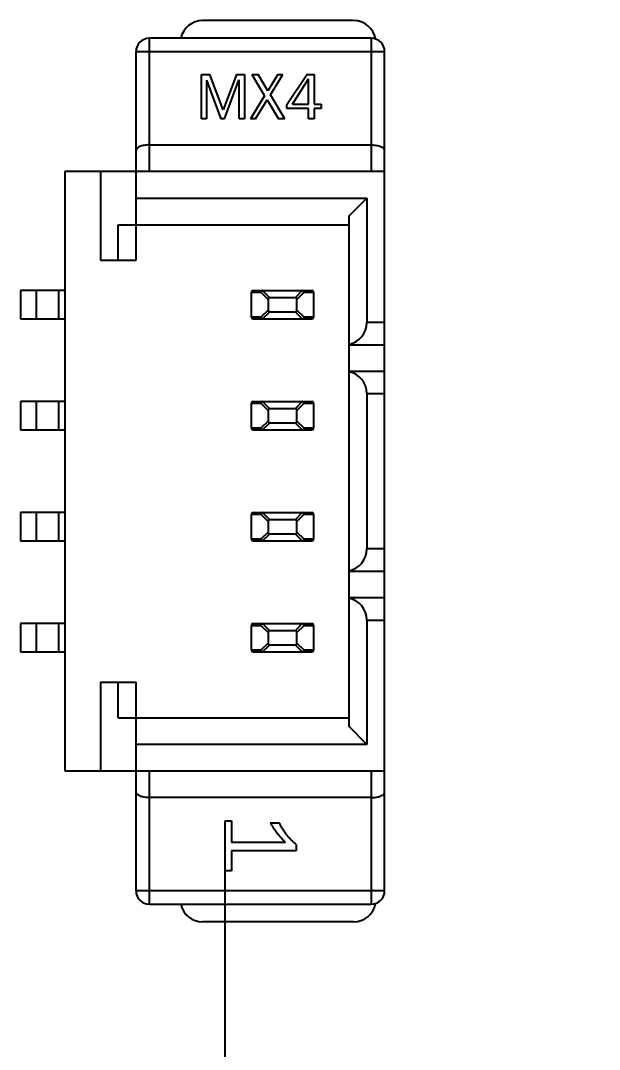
# Model space of a CAD drawing. Header units: millimetres. Extents: x 563 to 681, y 173 to 284.
# Drawn here: x 657.96 to 664.48, y 248.34 to 259.92 of the extents above; entities that cross this region are included whole.
import ezdxf

# ---------------------------------------------------------------- set-up
doc = ezdxf.new("R2010")
doc.units = ezdxf.units.MM
doc.header["$LTSCALE"] = 30.734
doc.header["$PDMODE"] = 3
doc.header["$PDSIZE"] = 0.3125
doc.layers.get('0').update_dxf_attribs({"linetype": 'CONTINUOUS'})
doc.layers.get('Defpoints').update_dxf_attribs({"linetype": 'CONTINUOUS'})
doc.layers.add('dim', color=6, linetype='CONTINUOUS', lineweight=9)
doc.styles.add('Verdana', font='verdana.ttf', dxfattribs={"height": 2.5})
doc.dimstyles.new('aaaaaaaa 3.0', dxfattribs={"dimtxt": 2.5, "dimasz": 1.5, "dimexe": 1.25, "dimexo": 0.625, "dimtad": 1, "dimdec": 1, "dimzin": 9, "dimdsep": 46, "dimtxsty": 'Verdana', "dimcen": 0, "dimazin": 0, "dimtfac": 1, "dimtofl": 0, "dimtmove": 0, "dimatfit": 3, "dimfxl": 1, "dimlwd": 25, "dimlwe": 25, "dimarcsym": 0})

# ---------------------------------------------------------------- blocks, each defined once
blk = doc.blocks.new('*D27')
at = {"layer": 'Defpoints', "color": 0}
for p in [(660.256, 251.473), (681.455, 245.334), (681.455, 238.003)]:
    blk.add_point(p, dxfattribs=at)
at = {"layer": 'dim', "color": 0, "lineweight": 25}
for p, q in [((660.256, 250.848), (660.256, 236.753)), ((681.455, 244.709), (681.455, 236.753)), ((661.756, 238.003), (679.955, 238.003))]:
    blk.add_line(p, q, dxfattribs=at)
at = {"layer": 'dim', "color": 0}
for points in [[(661.756, 238.253), (661.756, 237.753), (660.256, 238.003)], [(679.955, 237.753), (679.955, 238.253), (681.455, 238.003)]]:
    blk.add_solid(points, dxfattribs=at)
at = {"layer": 'dim', "color": 0, "insert": (670.856, 239.904), "char_height": 2.5, "attachment_point": 5, "style": 'Verdana'}
blk.add_mtext('21.2', dxfattribs=at)

msp = doc.modelspace()

# ---------------------------------------------------------------- linework, layer by layer
at = {"linetype": 'Continuous'}
for p, q in [((661.706, 259.923), (660.006, 259.923)), ((661.906, 259.723), (659.406, 259.723)), ((659.406, 258.223), (659.406, 259.723)), ((661.906, 259.723), (661.906, 258.223)), ((659.256, 259.573), (662.056, 259.573)), ((659.256, 257.223), (659.256, 259.573)), ((662.056, 250.123), (662.056, 259.573)), ((659.995, 259.317), (660.088, 259.317)), ((659.995, 258.817), (659.995, 259.317)), ((660.239, 258.916), (660.088, 259.317)), ((660.387, 259.317), (660.239, 258.916)), ((660.387, 259.317), (660.478, 259.317)), ((660.478, 259.317), (660.478, 258.817)), ((660.562, 259.317), (660.631, 259.317)), ((660.562, 259.317), (660.704, 259.076)), ((660.742, 259.132), (660.631, 259.317)), ((660.853, 259.317), (660.742, 259.132)), ((660.771, 259.088), (660.911, 259.317)), ((660.853, 259.317), (660.911, 259.317)), ((661.183, 259.317), (660.954, 258.975)), ((661.019, 258.981), (661.2, 259.268)), ((661.183, 259.317), (661.261, 259.317)), ((661.2, 258.981), (661.2, 259.268)), ((661.261, 259.317), (661.261, 258.981)), ((660.05, 259.253), (660.048, 259.253)), ((660.048, 259.253), (660.048, 258.817)), ((660.05, 259.253), (660.212, 258.817)), ((660.254, 258.817), (660.413, 259.253)), ((660.416, 259.253), (660.413, 259.253)), ((660.416, 258.817), (660.416, 259.253)), ((660.704, 259.076), (660.544, 258.817)), ((660.931, 258.817), (660.771, 259.088)), ((660.602, 258.817), (660.733, 259.03)), ((660.733, 259.03), (660.86, 258.817)), ((660.954, 258.934), (660.954, 258.975)), ((661.2, 258.934), (660.954, 258.934)), ((661.019, 258.981), (661.2, 258.981)), ((661.2, 258.817), (661.2, 258.934)), ((661.261, 258.981), (661.343, 258.981)), ((661.343, 258.934), (661.261, 258.934)), ((661.261, 258.934), (661.261, 258.817)), ((661.343, 258.981), (661.343, 258.934)), ((660.048, 258.817), (659.995, 258.817)), ((660.254, 258.817), (660.212, 258.817)), ((660.478, 258.817), (660.416, 258.817)), ((660.602, 258.817), (660.544, 258.817)), ((660.931, 258.817), (660.86, 258.817)), ((661.261, 258.817), (661.2, 258.817)), ((659.406, 258.523), (661.906, 258.523)), ((662.056, 258.223), (658.456, 258.223)), ((658.456, 258.223), (658.456, 251.473)), ((658.856, 258.223), (658.856, 257.223)), ((659.256, 257.923), (661.856, 257.923)), ((661.656, 257.723), (661.856, 257.923)), ((661.856, 257.923), (661.856, 256.523)), ((661.656, 251.973), (661.656, 257.723)), ((659.056, 257.623), (661.656, 257.623)), ((659.056, 257.223), (659.056, 257.623)), ((658.856, 257.223), (659.256, 257.223)), ((658.456, 256.883), (657.956, 256.883)), ((657.956, 256.883), (657.956, 256.563)), ((658.136, 256.563), (658.136, 256.883)), ((658.388, 256.563), (658.388, 256.883)), ((660.556, 256.863), (660.663, 256.863)), ((660.556, 256.583), (660.556, 256.863)), ((660.576, 256.883), (661.236, 256.883)), ((660.663, 256.863), (660.743, 256.783)), ((660.762, 256.802), (660.682, 256.882)), ((661.129, 256.882), (661.049, 256.802)), ((661.068, 256.783), (661.148, 256.863)), ((661.148, 256.863), (661.256, 256.863)), ((661.256, 256.863), (661.256, 256.583)), ((660.743, 256.783), (660.743, 256.662)), ((661.049, 256.802), (660.762, 256.802)), ((661.068, 256.662), (661.068, 256.783)), ((660.743, 256.662), (660.663, 256.583)), ((660.682, 256.563), (660.762, 256.643)), ((660.762, 256.643), (661.049, 256.643)), ((661.049, 256.643), (661.129, 256.563)), ((661.148, 256.583), (661.068, 256.662)), ((657.956, 256.563), (658.456, 256.563)), ((660.663, 256.583), (660.556, 256.583)), ((660.576, 256.563), (661.236, 256.563)), ((661.256, 256.583), (661.148, 256.583)), ((662.056, 256.523), (661.856, 256.523)), ((661.656, 256.273), (662.056, 256.273)), ((662.056, 255.973), (661.656, 255.973)), ((661.856, 255.723), (662.056, 255.723)), ((661.856, 255.723), (661.856, 253.973)), ((658.456, 255.633), (657.956, 255.633)), ((657.956, 255.633), (657.956, 255.313)), ((658.136, 255.313), (658.136, 255.633)), ((658.388, 255.313), (658.388, 255.633)), ((660.556, 255.613), (660.663, 255.613)), ((660.556, 255.333), (660.556, 255.613)), ((660.576, 255.633), (661.236, 255.633)), ((660.663, 255.613), (660.743, 255.533)), ((660.762, 255.552), (660.682, 255.632)), ((661.129, 255.632), (661.049, 255.552)), ((661.068, 255.533), (661.148, 255.613)), ((661.148, 255.613), (661.256, 255.613)), ((661.256, 255.613), (661.256, 255.333)), ((660.743, 255.533), (660.743, 255.412)), ((661.049, 255.552), (660.762, 255.552)), ((661.068, 255.412), (661.068, 255.533)), ((660.663, 255.333), (660.556, 255.333)), ((660.743, 255.412), (660.663, 255.333)), ((660.682, 255.313), (660.762, 255.393)), ((660.762, 255.393), (661.049, 255.393)), ((661.049, 255.393), (661.129, 255.313)), ((661.148, 255.333), (661.068, 255.412)), ((661.256, 255.333), (661.148, 255.333)), ((657.956, 255.313), (658.456, 255.313)), ((660.576, 255.313), (661.236, 255.313)), ((658.456, 254.383), (657.956, 254.383)), ((657.956, 254.383), (657.956, 254.063)), ((658.136, 254.063), (658.136, 254.383)), ((658.388, 254.063), (658.388, 254.383)), ((660.556, 254.363), (660.663, 254.363)), ((660.556, 254.083), (660.556, 254.363)), ((660.576, 254.383), (661.236, 254.383)), ((660.663, 254.363), (660.743, 254.283)), ((660.762, 254.302), (660.682, 254.382)), ((660.743, 254.283), (660.743, 254.162)), ((661.049, 254.302), (660.762, 254.302)), ((661.129, 254.382), (661.049, 254.302)), ((661.068, 254.283), (661.148, 254.363)), ((661.068, 254.162), (661.068, 254.283)), ((661.148, 254.363), (661.256, 254.363)), ((661.256, 254.363), (661.256, 254.083)), ((657.956, 254.063), (658.456, 254.063)), ((660.663, 254.083), (660.556, 254.083)), ((660.576, 254.063), (661.236, 254.063)), ((660.743, 254.162), (660.663, 254.083)), ((660.682, 254.063), (660.762, 254.143)), ((660.762, 254.143), (661.049, 254.143)), ((661.049, 254.143), (661.129, 254.063)), ((661.148, 254.083), (661.068, 254.162)), ((661.256, 254.083), (661.148, 254.083)), ((662.056, 253.973), (661.856, 253.973)), ((661.656, 253.723), (662.056, 253.723)), ((662.056, 253.423), (661.656, 253.423)), ((658.456, 253.133), (657.956, 253.133)), ((657.956, 253.133), (657.956, 252.813)), ((658.136, 252.813), (658.136, 253.133)), ((658.388, 252.813), (658.388, 253.133)), ((660.576, 253.133), (661.236, 253.133)), ((660.762, 253.052), (660.682, 253.132)), ((661.129, 253.132), (661.049, 253.052)), ((661.856, 253.173), (662.056, 253.173)), ((661.856, 253.173), (661.856, 251.773)), ((660.556, 253.113), (660.663, 253.113)), ((660.556, 252.833), (660.556, 253.113)), ((660.663, 253.113), (660.743, 253.033)), ((660.743, 253.033), (660.743, 252.912)), ((661.049, 253.052), (660.762, 253.052)), ((661.068, 253.033), (661.148, 253.113)), ((661.068, 252.912), (661.068, 253.033)), ((661.148, 253.113), (661.256, 253.113)), ((661.256, 253.113), (661.256, 252.833)), ((660.743, 252.912), (660.663, 252.833)), ((660.682, 252.813), (660.762, 252.893)), ((660.762, 252.893), (661.049, 252.893)), ((661.049, 252.893), (661.129, 252.813)), ((661.148, 252.833), (661.068, 252.912)), ((657.956, 252.813), (658.456, 252.813)), ((660.663, 252.833), (660.556, 252.833)), ((660.576, 252.813), (661.236, 252.813)), ((661.256, 252.833), (661.148, 252.833)), ((658.856, 252.473), (659.256, 252.473)), ((658.856, 252.473), (658.856, 251.473)), ((659.056, 252.073), (659.056, 252.473)), ((659.256, 250.123), (659.256, 252.473)), ((659.056, 252.073), (661.656, 252.073)), ((661.856, 251.773), (661.656, 251.973)), ((661.856, 251.773), (659.256, 251.773)), ((658.456, 251.473), (662.056, 251.473)), ((659.406, 249.973), (659.406, 251.473)), ((661.906, 251.473), (661.906, 249.973)), ((661.906, 251.173), (659.406, 251.173)), ((660.259, 250.91), (660.333, 250.91)), ((660.259, 250.35), (660.259, 250.91)), ((660.333, 250.91), (660.333, 250.67)), ((660.767, 250.891), (660.868, 250.891)), ((660.333, 250.67), (660.938, 250.67)), ((661.059, 250.647), (661.059, 250.574)), ((661.059, 250.574), (660.333, 250.574)), ((660.333, 250.574), (660.333, 250.35)), ((660.333, 250.35), (660.259, 250.35)), ((662.056, 250.123), (659.256, 250.123)), ((659.406, 249.973), (661.906, 249.973)), ((661.706, 249.773), (660.006, 249.773))]:
    msp.add_line(p, q, dxfattribs=at)
for centre, radius, start, end in [((660.006, 259.673), 0.25, 90, 168.3667), ((661.706, 259.673), 0.25, 10.0208, 90), ((659.406, 259.573), 0.15, 90, 180), ((661.906, 259.573), 0.15, 0, 90), ((660.576, 256.863), 0.02, 90, 180), ((661.236, 256.863), 0.02, 0, 90), ((660.576, 256.583), 0.02, 180, 270), ((661.236, 256.583), 0.02, 270, 0), ((660.576, 255.613), 0.02, 90, 180), ((661.236, 255.613), 0.02, 0, 90), ((660.576, 255.333), 0.02, 180, 270), ((661.236, 255.333), 0.02, 270, 0), ((660.576, 254.363), 0.02, 90, 180), ((661.236, 254.363), 0.02, 0, 90), ((660.576, 254.083), 0.02, 180, 270), ((661.236, 254.083), 0.02, 270, 0), ((660.576, 253.113), 0.02, 90, 180), ((661.236, 253.113), 0.02, 0, 90), ((660.576, 252.833), 0.02, 180, 270), ((661.236, 252.833), 0.02, 270, 0), ((659.406, 250.123), 0.15, 180, 270), ((661.906, 250.123), 0.15, 270, 0), ((660.006, 250.023), 0.25, 191.6334, 270), ((661.706, 250.023), 0.25, 270, 349.9793)]:
    msp.add_arc(centre, radius, start, end, dxfattribs=at)
for centre, major_axis, ratio, start_param, end_param in [((660.703, 256.863), (0.028, -0.0168), 0.38768, 2.566909, 2.633947), ((661.108, 256.863), (0.028, 0.0168), 0.38768, 0.507646, 0.574684), ((660.764, 256.781), (0.0151, -0.0151), 0.935113, 2.389713, 3.893472), ((661.047, 256.781), (0.0151, 0.0151), 0.935113, -0.751879, 0.751879), ((660.764, 256.664), (0.0151, 0.0151), 0.935113, -3.893472, -2.389713), ((661.047, 256.664), (0.0151, -0.0151), 0.935113, -0.751879, 0.751879), ((660.703, 256.583), (0.028, 0.0168), 0.38768, -2.633947, -2.566909), ((661.108, 256.583), (0.028, -0.0168), 0.38768, -0.574684, -0.507646), ((661.606, 256.523), (0.25, 0), 1, -1.369438, 0), ((661.606, 255.723), (0.25, 0), 1, 0, 1.369438), ((660.703, 255.613), (0.028, -0.0168), 0.38768, 2.566909, 2.633947), ((661.108, 255.613), (0.028, 0.0168), 0.38768, 0.507646, 0.574684), ((660.764, 255.531), (0.0151, -0.0151), 0.935113, 2.389713, 3.893472), ((661.047, 255.531), (0.0151, 0.0151), 0.935113, -0.751879, 0.751879), ((660.764, 255.414), (0.0151, 0.0151), 0.935113, -3.893472, -2.389713), ((661.047, 255.414), (0.0151, -0.0151), 0.935113, -0.751879, 0.751879), ((660.703, 255.333), (0.028, 0.0168), 0.38768, -2.633947, -2.566909), ((661.108, 255.333), (0.028, -0.0168), 0.38768, -0.574684, -0.507646), ((660.703, 254.363), (0.028, -0.0168), 0.38768, 2.566909, 2.633947), ((660.764, 254.281), (0.0151, -0.0151), 0.935113, 2.389713, 3.893472), ((661.047, 254.281), (0.0151, 0.0151), 0.935113, -0.751879, 0.751879), ((661.108, 254.363), (0.028, 0.0168), 0.38768, 0.507646, 0.574684), ((660.703, 254.083), (0.028, 0.0168), 0.38768, -2.633947, -2.566909), ((660.764, 254.164), (0.0151, 0.0151), 0.935113, -3.893472, -2.389713), ((661.047, 254.164), (0.0151, -0.0151), 0.935113, -0.751879, 0.751879), ((661.108, 254.083), (0.028, -0.0168), 0.38768, -0.574684, -0.507646), ((661.606, 253.973), (0.25, 0), 1, -1.369438, 0), ((661.606, 253.173), (0.25, 0), 1, 0, 1.369438), ((660.703, 253.113), (0.028, -0.0168), 0.38768, 2.566909, 2.633947), ((661.108, 253.113), (0.028, 0.0168), 0.38768, 0.507646, 0.574684), ((660.764, 253.031), (0.0151, -0.0151), 0.935113, 2.389713, 3.893472), ((661.047, 253.031), (0.0151, 0.0151), 0.935113, -0.751879, 0.751879), ((660.764, 252.914), (0.0151, 0.0151), 0.935113, -3.893472, -2.389713), ((661.047, 252.914), (0.0151, -0.0151), 0.935113, -0.751879, 0.751879), ((660.703, 252.833), (0.028, 0.0168), 0.38768, -2.633947, -2.566909), ((661.108, 252.833), (0.028, -0.0168), 0.38768, -0.574684, -0.507646)]:
    msp.add_ellipse(centre, major_axis=major_axis, ratio=ratio, start_param=start_param, end_param=end_param, dxfattribs=at)
for points, knots in [([(659.406, 258.523), (659.395, 258.523), (659.376, 258.522), (659.347, 258.518), (659.321, 258.512), (659.287, 258.501), (659.256, 258.48), (659.256, 258.46)], [0, 0, 0, 0, 0.178624, 0.350136, 0.508032, 0.647937, 1, 1, 1, 1]), ([(661.906, 258.523), (661.916, 258.523), (661.936, 258.522), (661.964, 258.518), (661.991, 258.512), (662.024, 258.501), (662.056, 258.48), (662.056, 258.46)], [0, 0, 0, 0, 0.178633, 0.350154, 0.508044, 0.647948, 1, 1, 1, 1]), ([(660.663, 256.863), (660.664, 256.866), (660.666, 256.874), (660.672, 256.879), (660.675, 256.881)], [0, 0, 0, 0, 0.501454, 1, 1, 1, 1]), ([(661.136, 256.881), (661.139, 256.879), (661.145, 256.874), (661.148, 256.866), (661.148, 256.863)], [0, 0, 0, 0, 0.498585, 1, 1, 1, 1]), ([(660.663, 256.583), (660.664, 256.579), (660.666, 256.571), (660.672, 256.566), (660.675, 256.564)], [0, 0, 0, 0, 0.501482, 1, 1, 1, 1]), ([(661.136, 256.564), (661.139, 256.566), (661.145, 256.571), (661.148, 256.579), (661.148, 256.583)], [0, 0, 0, 0, 0.498558, 1, 1, 1, 1]), ([(660.663, 255.613), (660.664, 255.616), (660.666, 255.624), (660.672, 255.629), (660.675, 255.631)], [0, 0, 0, 0, 0.501454, 1, 1, 1, 1]), ([(661.136, 255.631), (661.139, 255.629), (661.145, 255.624), (661.148, 255.616), (661.148, 255.613)], [0, 0, 0, 0, 0.498585, 1, 1, 1, 1]), ([(660.663, 255.333), (660.664, 255.329), (660.666, 255.321), (660.672, 255.316), (660.675, 255.314)], [0, 0, 0, 0, 0.501482, 1, 1, 1, 1]), ([(661.136, 255.314), (661.139, 255.316), (661.145, 255.321), (661.148, 255.329), (661.148, 255.333)], [0, 0, 0, 0, 0.498558, 1, 1, 1, 1]), ([(660.663, 254.363), (660.664, 254.366), (660.666, 254.374), (660.672, 254.379), (660.675, 254.381)], [0, 0, 0, 0, 0.501454, 1, 1, 1, 1]), ([(661.136, 254.381), (661.139, 254.379), (661.145, 254.374), (661.148, 254.366), (661.148, 254.363)], [0, 0, 0, 0, 0.498585, 1, 1, 1, 1]), ([(660.663, 254.083), (660.664, 254.079), (660.666, 254.071), (660.672, 254.066), (660.675, 254.064)], [0, 0, 0, 0, 0.501482, 1, 1, 1, 1]), ([(661.136, 254.064), (661.139, 254.066), (661.145, 254.071), (661.148, 254.079), (661.148, 254.083)], [0, 0, 0, 0, 0.498558, 1, 1, 1, 1]), ([(660.663, 253.113), (660.664, 253.116), (660.666, 253.124), (660.672, 253.129), (660.675, 253.131)], [0, 0, 0, 0, 0.501454, 1, 1, 1, 1]), ([(661.136, 253.131), (661.139, 253.129), (661.145, 253.124), (661.148, 253.116), (661.148, 253.113)], [0, 0, 0, 0, 0.498585, 1, 1, 1, 1]), ([(660.663, 252.833), (660.664, 252.829), (660.666, 252.821), (660.672, 252.816), (660.675, 252.814)], [0, 0, 0, 0, 0.501482, 1, 1, 1, 1]), ([(661.136, 252.814), (661.139, 252.816), (661.145, 252.821), (661.148, 252.829), (661.148, 252.833)], [0, 0, 0, 0, 0.498558, 1, 1, 1, 1]), ([(659.406, 251.173), (659.395, 251.173), (659.376, 251.173), (659.347, 251.177), (659.321, 251.183), (659.287, 251.194), (659.256, 251.215), (659.256, 251.235)], [0, 0, 0, 0, 0.178633, 0.350154, 0.508044, 0.647948, 1, 1, 1, 1]), ([(661.906, 251.173), (661.916, 251.173), (661.936, 251.173), (661.964, 251.177), (661.991, 251.183), (662.024, 251.194), (662.056, 251.215), (662.056, 251.235)], [0, 0, 0, 0, 0.178624, 0.350136, 0.508032, 0.647937, 1, 1, 1, 1]), ([(660.767, 250.891), (660.773, 250.882), (660.783, 250.862), (660.801, 250.834), (660.82, 250.805), (660.841, 250.777), (660.863, 250.75), (660.887, 250.723), (660.912, 250.696), (660.929, 250.679), (660.938, 250.67)], [0, 0, 0, 0, 0.118225, 0.238448, 0.360269, 0.483736, 0.609089, 0.737008, 0.866827, 1, 1, 1, 1]), ([(661.059, 250.647), (661.05, 250.654), (661.031, 250.669), (661.005, 250.694), (660.98, 250.722), (660.955, 250.751), (660.932, 250.783), (660.91, 250.817), (660.888, 250.853), (660.874, 250.879), (660.868, 250.891)], [0, 0, 0, 0, 0.113219, 0.228702, 0.347671, 0.469721, 0.595709, 0.726033, 0.860403, 1, 1, 1, 1])]:
    msp.add_open_spline(points, degree=3, knots=knots, dxfattribs=at)
for points in [[(660.675, 256.881), (660.677, 256.882), (660.68, 256.882), (660.682, 256.882)], [(661.129, 256.882), (661.131, 256.882), (661.134, 256.882), (661.136, 256.881)], [(660.675, 256.564), (660.677, 256.563), (660.68, 256.563), (660.682, 256.563)], [(661.129, 256.563), (661.131, 256.563), (661.134, 256.563), (661.136, 256.564)], [(660.675, 255.631), (660.677, 255.632), (660.68, 255.632), (660.682, 255.632)], [(661.129, 255.632), (661.131, 255.632), (661.134, 255.632), (661.136, 255.631)], [(660.675, 255.314), (660.677, 255.313), (660.68, 255.313), (660.682, 255.313)], [(661.129, 255.313), (661.131, 255.313), (661.134, 255.313), (661.136, 255.314)], [(660.675, 254.381), (660.677, 254.382), (660.68, 254.382), (660.682, 254.382)], [(661.129, 254.382), (661.131, 254.382), (661.134, 254.382), (661.136, 254.381)], [(660.675, 254.064), (660.677, 254.063), (660.68, 254.063), (660.682, 254.063)], [(661.129, 254.063), (661.131, 254.063), (661.134, 254.063), (661.136, 254.064)], [(660.675, 253.131), (660.677, 253.132), (660.68, 253.132), (660.682, 253.132)], [(661.129, 253.132), (661.131, 253.132), (661.134, 253.132), (661.136, 253.131)], [(660.675, 252.814), (660.677, 252.813), (660.68, 252.813), (660.682, 252.813)], [(661.129, 252.813), (661.131, 252.813), (661.134, 252.813), (661.136, 252.814)]]:
    msp.add_open_spline(points, degree=3, dxfattribs=at)

# ---------------------------------------------------------------- dimensions: what is measured, and where the dimension line sits
at = {"layer": 'dim'}
dim = msp.add_linear_dim(base=(681.455, 238.003), p1=(660.256, 251.473), p2=(681.455, 245.334), dimstyle='aaaaaaaa 3.0', dxfattribs=at)
dim.commit()
dim.dimension.update_dxf_attribs({"geometry": '*D27', "text_midpoint": (670.856, 238.003), "dimtype": 160})

doc.saveas('drawing.dxf')
